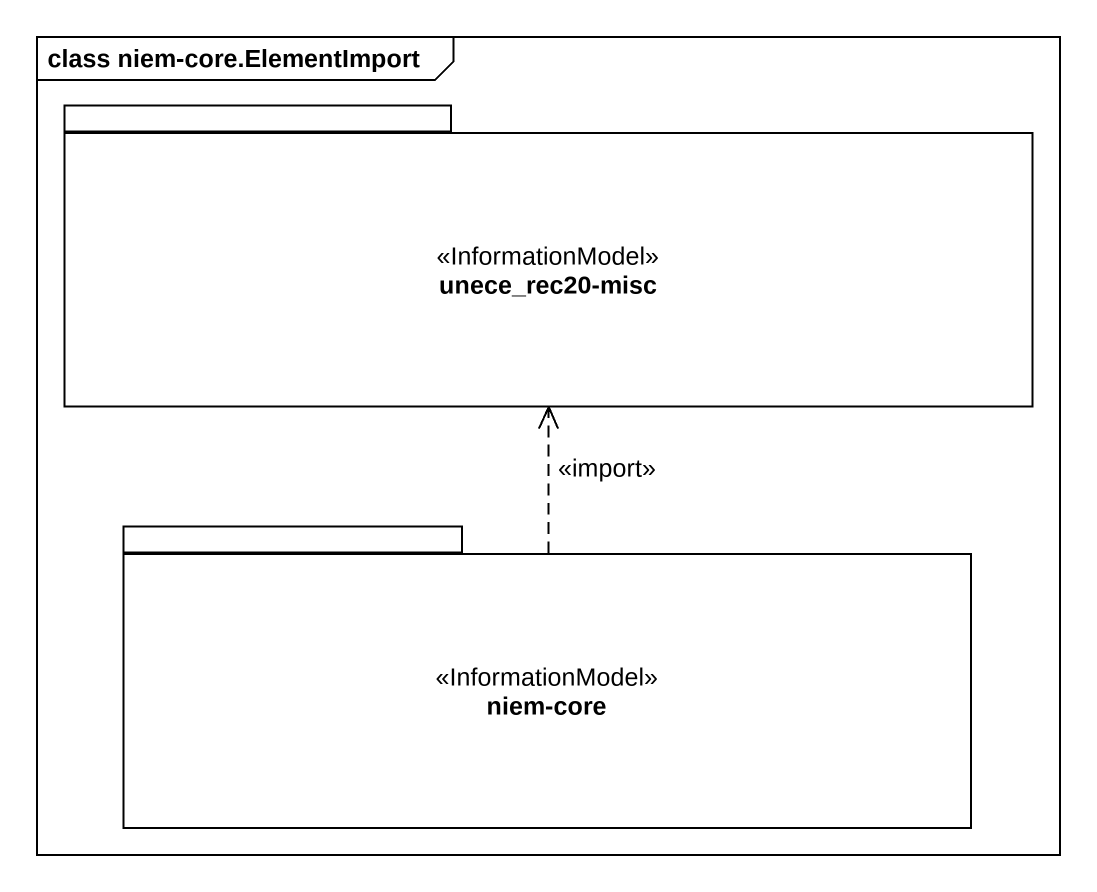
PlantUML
@startuml
mainframe class niem-core.ElementImport
package "unece_rec20-misc" as unece_rec20_misc <<InformationModel>> {
}
package "niem-core" as niem_core <<InformationModel>> {
}
niem_core .up.> unece_rec20_misc : <<import>>
@enduml
